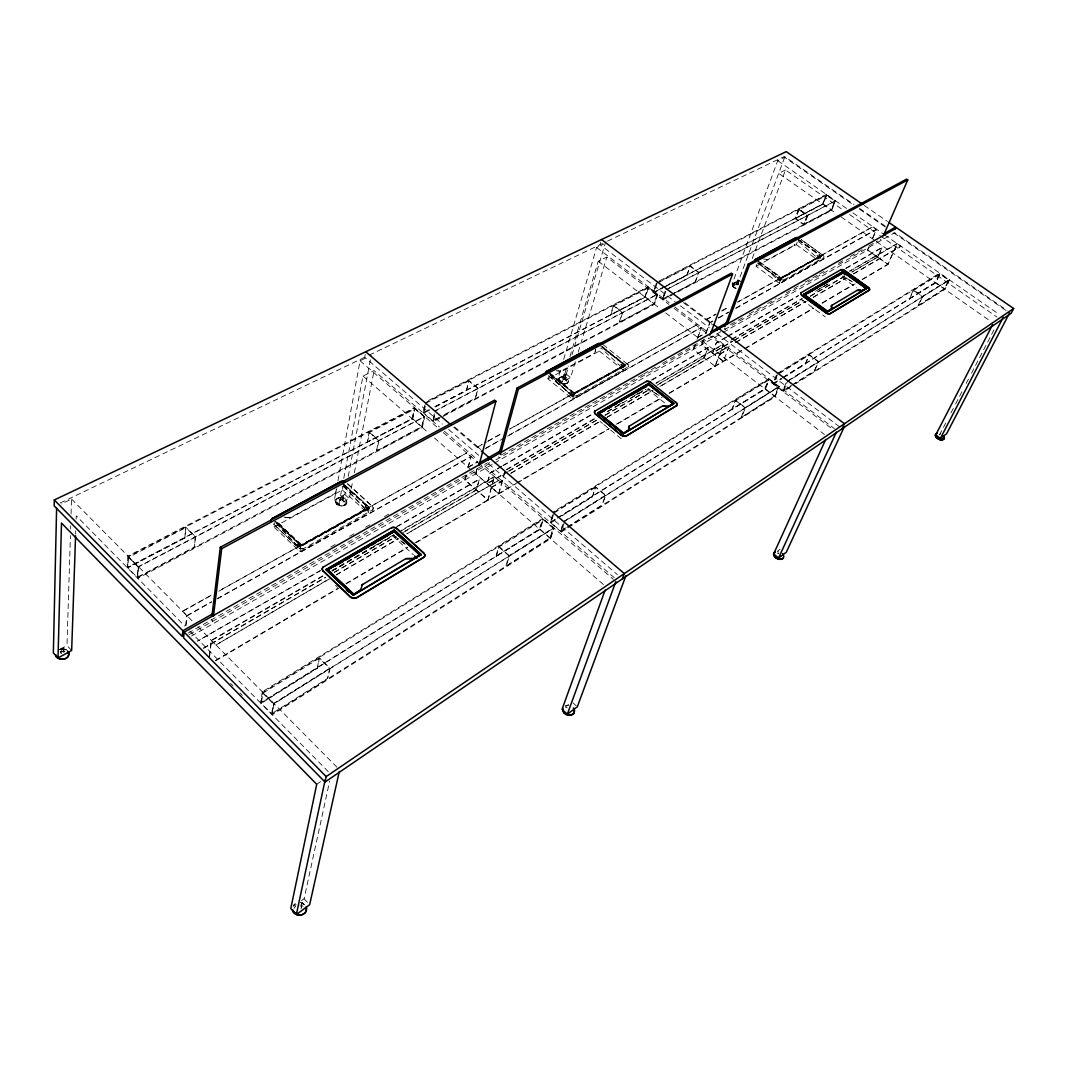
<?xml version="1.0" encoding="UTF-8"?>
<svg xmlns="http://www.w3.org/2000/svg" width="1067" height="1067" viewBox="0 0 1067 1067"><rect width="100%" height="100%" fill="white"/><g stroke="black" fill="none" stroke-linecap="round" stroke-linejoin="round"><path stroke-width="0.75" stroke-dasharray="5 3.75" d="M757.997 261.335L781.324 278.514L820.376 256L781.231 277.54L758.877 261.242M343.067 497.649L342.707 500.663L342.88 498.676C344.268 502.41 338.359 501.143 340.84 498.489M558.601 379.359C558.388 384.107 567.017 386.227 568.351 381.386C568.484 377.398 563.589 375.611 560.375 377.078L558.601 379.359C559.028 383.373 565.203 385.254 567.964 382.439L568.351 381.386C567.911 377.371 561.775 375.517 558.988 378.305M60.939 653.031L61.819 647.095L63.887 647.616L63.767 651.884M71.662 650.483L66.981 645.482L70.409 535.647M70.609 528.992L70.715 525.658M71.076 514.014L71.542 499.036L61.126 504.024M75.637 534.127L75.757 530.806M76.144 519.176L76.264 515.854L184.978 626.196M335.665 500.676C334.971 510.293 353.497 505.331 344.401 498.062L341.72 497.195L337.879 497.996L335.665 500.676C335.318 506.211 344.988 507.972 346.855 502.85C347.068 497.822 339.399 496.022 336.305 499.383M565.07 379.025L565.137 377.505C564.35 382.826 560.829 376.264 564.443 374.17L566.017 374.584L564.763 379.479L565.43 376.531C565.59 381.493 565.163 377.091 562.909 378.372M127.533 567.524L128.267 556.694L414.703 408.301L424.359 416.637L422.052 426.88L137.523 577.66L127.533 567.524L412.449 418.544L414.703 408.301M128.56 557.374L127.867 567.844L184.858 538.021L185.885 527.645L128.56 557.374L137.976 566.884L137.216 577.327L194.167 547.171L195.261 536.808L185.885 527.645M137.523 577.66L138.323 566.87L128.253 556.707M738.137 284.542L738.577 282.235M301.508 905.536L301.307 907.977L301.721 904.563M562.896 376.984A5.015 3.241 16.6 0 0 559.561 381.706L562.696 383.64L565.537 383.627L567.044 382.173L566.324 380.119L563.803 378.678L560.962 378.692L559.455 380.145L560.162 382.199M820.056 257.027L781.404 278.62L781.231 277.54M185.738 625.502L186.778 615.699L182.55 611.204L211.559 595.039M335.692 492.821L336.412 488.873L334.371 500.143L338.906 504.318L349.349 498.596L352.79 480.777M185.951 625.635L186.992 615.699M739.271 280.381L739.178 281.248L737.777 280.861L737.857 280.007L739.271 280.381C735.643 285.369 738.204 284.822 734.069 284.436L732.909 285.636L733.749 287.383L736.083 288.65M939.56 434.856L940.827 433.549M794.502 244.97C795.288 242.876 793.355 246.797 794.555 244.836M209.319 656.512L211.306 640.267L324.781 574.62M209.492 656.912L211.493 640.667L323.514 575.847M329.21 579.061L215.827 645.055L329.236 578.861M343.427 484.378L369.302 507.932L368.155 513.507L300.027 551.652L273.966 526.965L274.619 522.71M285.262 517.442L289.517 517.615M260.948 702.926L262.629 692.483L543.036 519.042L553.56 528.125L550.372 538.141L271.965 714.103L260.948 702.926L539.929 529.072L543.036 519.042M319.353 658.259L262.935 693.177L261.308 703.273L317.406 668.302L319.353 658.259L329.65 668.342L327.636 678.345L271.618 713.73L273.325 703.673L329.65 668.342M347.589 483.738L372.223 506.131A4.068 2.908 10.6 0 1 372.316 509.959L303.655 548.545A4.228 3.108 7.8 0 1 298.226 547.544L273.285 523.697M271.965 714.103L273.726 703.7L553.56 528.125M343.347 485.458L366.755 510.76L367.795 510.666L368.355 507.399L301.267 544.797L299.947 548.678L275.713 522.537M300.027 551.652L300.961 545.17L275.873 521.456M368.115 508.092L367.848 509.226L301.654 546.077L301.401 544.583L276.166 521.083M301.654 544.944L301.454 545.824M303.655 548.545L303.695 548.345A4.228 3.108 7.8 0 1 298.267 547.344M337.959 480.697L360.072 360.779L368.435 356.778M336.105 491.78L334.758 493.608L290.878 517.308L287.917 517.788M365.234 354.524L364.727 357.285L442.365 424.079M338.906 504.318L342.254 486.445M343.774 478.336L362.967 376.024L374.05 370.609L439.444 426.987M340.44 500.57L341.667 495.128L343.454 495.595L342.854 500.356M273.966 526.965L342.374 489.98L343.161 485.778M334.371 500.143L344.828 494.461L346.375 486.285M348.242 476.469L371.223 355.444M354.364 472.681L374.05 370.609M367.475 442.498L369.449 432.482L414.93 408.901L423.986 416.704L421.745 426.613L376.851 450.834L378.958 440.498L369.209 431.868L367.168 442.218L412.756 418.811L414.93 408.901M778.243 553.613L778.803 552.919M376.544 450.554L378.572 440.551L369.449 432.482M274.833 521.283L300.974 546.024L369.622 507.759L343.787 484.005M372.316 509.959L372.263 510.173A4.068 2.908 10.6 0 0 372.183 506.332L372.223 506.131M301.494 906.977A1.641 1.467 -4.3 0 0 301.294 906.51L302.148 902.602L301.561 904.589M301.441 900.708L304.095 898.747L329.69 780.964M562.856 378.892L564.443 374.17M424.813 405.1L423.065 412.862L428.934 409.795M423.439 412.796L425.733 402.579L648.336 287.25L657.472 294.212L654.284 303.802L433.029 421.065L423.439 412.796L429.334 409.715M425.333 405.993L423.746 413.062L429.641 409.981M434.349 413.743L432.722 420.798L438.604 417.677M433.029 421.065L434.709 413.769M434.696 415.45L433.255 421.652L654.471 304.322L657.872 294.132L435.763 410.795M435.523 406.9L466.466 390.722L468.866 380.932L477.816 388.428L475.362 398.204L444.486 414.57M595.573 349.336L594.786 353.097L560.735 371.249M218.788 591.211L466.812 452.875L218.802 590.998M466.026 475.175L464.799 479.977L488.032 500.25L494.421 476.936L498.556 480.497L406.7 533.967M468.013 467.493L470.814 456.569L466.759 453.062M466.252 475.228L465.025 479.95L487.886 499.889L494.274 476.576L400.912 530.579M468.226 467.573L471.067 456.543L217.401 598.84M480.724 449.58L477.736 446.78L482.097 444.352M475.602 473.801L476.856 469.013M477.082 469.067L475.842 473.775L498.649 493.554L505.131 470.294M403.259 532.473L476.522 489.98L479.35 479.35L476.309 489.793L403.046 532.286M189.366 634.532L488.726 463.958L489.46 461.237M501.517 466.292L489.966 472.934L487.099 483.538L507.225 471.867M501.717 466.466L490.18 473.108L487.299 483.724L507.425 472.041M498.556 480.497L406.754 533.767M498.782 493.901L505.278 470.654M732.362 284.436L732.736 286.636L735.963 288.81M496.168 556.854L498.983 547.064L543.263 519.656L553.119 528.152L550.038 537.848L506.385 565.937L509.372 555.84L498.742 546.437L495.835 556.561L540.262 529.365L543.263 519.656M602.362 346.615L625.529 364.967L623.742 370.409L572.619 399.031L547.918 378.865L548.691 376.198M556.107 370.716L559.495 371.076L557.267 370.742M575.366 361.74L570.592 377.598L562.376 382.093L558.041 378.572L561.335 367.381M563.683 359.379L596.6 247.451L603.775 244.01M600.788 242.116L600.014 244.703L675.131 301.801M506.051 565.643L508.946 555.867L553.119 528.152M562.376 382.093L567.097 366.194M569.938 356.658L598.254 261.268L606.83 257.094L668.822 304.362M564.856 378.478L566.017 374.584M558.041 378.572L566.27 374.104L568.644 366.128M571.965 354.964L605.216 243.329M578.221 352.23L606.83 257.094M628.023 366.941L627.956 367.141A3.508 2.214 18.2 0 0 627.396 364.087L627.449 363.887A3.508 2.214 18.2 0 1 628.023 366.941L576.527 395.91A3.601 2.347 17 0 1 571.939 394.99L547.198 374.584M572.726 396.244L573.859 393.056M550.239 373.557L574.153 392.723L574.073 393.976M574.193 393.963L623.862 366.474L574.219 394.096L574.393 393.376M572.619 399.031L574.246 393.71L549.465 373.53M576.527 395.91L576.593 395.71A3.614 2.347 17 0 1 572.005 394.79M595.666 351.683L595.533 349.483M547.918 378.865L599.374 351.056L600.188 348.416M610.751 315.232L613.685 305.856L648.523 287.783L657.085 294.305L653.991 303.575L619.634 322.167L622.715 312.471L613.485 305.309L610.457 315.005L645.495 297.066L648.523 287.783M552.573 514.841L550.185 522.443L555.827 518.922M553.773 512.4L769.04 379.238L778.883 386.747L774.949 396.204L561.042 531.393L550.612 522.417L552.866 515.268M553.56 514.401L550.945 522.697L556.481 519.256M619.34 321.927L622.314 312.551L613.685 305.856M562.936 524.204L560.708 531.113L566.23 527.618M561.042 531.393L562.883 525.684M564.216 522.897L561.269 532.006L566.897 528.445M435.189 406.66L645.202 296.839L648.336 287.25M623.408 367.942L624.355 364.861L623.408 367.942L622.381 368.088L600.988 347.935M656.152 283.782L653.271 292.505L822.59 203.984L826.405 194.434L656.632 282.328M653.658 292.425L656.832 282.862L826.565 194.914L835.168 200.889L831.526 209.866L662.727 299.32L653.658 292.425L822.977 203.89L826.565 194.914M657.019 283.382L653.964 292.638L662.567 288.13M562.016 515.801L592.452 496.822L595.653 487.232L605.376 495.368L602.095 504.958L567.604 526.751M665.034 291.398L662.447 299.107L671.036 294.545M662.727 299.32L665.488 291.131M665.848 291.144L662.914 299.854L831.686 210.346L835.568 200.796L666.341 289.69M737.857 280.007L736.19 283.955M664.007 287.383L686.961 275.366L690.122 266.216L698.565 272.512L695.364 281.661L672.463 293.798M737.911 284.916L738.751 282.475M343.454 495.595L343.027 496.849L341.227 496.382M694.964 344.948L693.323 349.469L715.197 366.328L723.479 344.361L656.018 383.413M697.044 339.199L701.299 327.462L506.452 436.603M693.577 349.416L695.271 344.748M698.085 336.945L701.539 327.409L506.638 436.763M712.543 321.154L709.648 322.781L705.834 319.887L716.064 314.045M703.273 340.226L701.633 344.721L723.439 361.46L731.108 340.706M705.901 333.024L709.648 322.781M703.58 340.013L701.873 344.681L723.333 361.153M705.847 333.798L709.902 322.727M656.952 385.294L704.393 357.765L708.101 347.749L704.193 357.605L658.192 384.293M784.645 157.356L736.283 286.996L732.162 283.942L777.75 160.664L784.645 157.356L854.16 205.464M736.377 284.622L737.777 280.861M726.267 337.025L716.184 342.827L712.463 352.817L732.576 341.147M726.467 337.172L716.384 342.974L712.663 352.964L732.776 341.293M752.275 258.494L785.499 169.96L844.144 210.759M715.09 366.008L723.373 344.041L655.885 383.08M798.169 239.715L821.137 256.093L819.123 261.002L779.323 283.288L756.103 266.323L757.05 263.829M767.493 259.441L766.359 259.534L768.307 259.334L794.048 245.317M799.023 209.759L795.595 218.548L823.244 204.077L826.725 195.394L834.781 200.996L831.246 209.679L803.691 224.283L807.172 215.494L799.01 209.759L826.725 195.394M801.237 239.755L822.83 255.16A3.108 1.721 21.3 0 1 823.671 257.667L783.671 280.047A3.188 1.814 20.8 0 1 779.697 279.194L757.757 262.949M779.443 280.928L781.004 277.82M779.323 283.288L781.551 277.94M756.103 266.323L796.235 244.623L797.209 242.169M732.015 409.821L735.683 400.552L769.24 379.785L778.443 386.801L774.642 395.964L741.592 417.29L745.446 407.727L735.483 400.005L731.709 409.568L765.479 388.948L769.24 379.785M783.671 280.047L783.738 279.861A3.188 1.814 20.8 0 1 779.764 279.007M741.272 417.037L744.993 407.781L778.443 386.801M550.612 522.417L765.172 388.721L769.04 379.238M781.284 278.314L821.323 256L798.436 239.435M822.83 255.16L801.304 239.568M776.429 375.091L772.881 383.707L781.351 378.425M791.501 385.747L783.071 391.069L773.322 383.64L777.216 374.184L939.854 273.592L949.043 279.981L944.762 288.877L792.914 384.854M777.403 374.73L773.628 383.867L781.911 378.705M61.686 653.564A1.56 1.187 -7.3 0 1 60.846 652.217L60.966 651.937M785.952 383.213L782.765 390.829L791.02 385.614M783.071 391.069L786.472 382.973M783.298 377.851L805.372 364.087L809.226 355.031L818.296 361.806L814.401 370.849L792.394 384.747M737.777 302.094L872.859 226.711L737.844 301.908M868.725 247.077L867.458 250.025L887.997 264.456L897.2 243.823L900.921 246.184L853.507 273.766M872.553 238.221L876.38 229.365L872.793 226.884M723.253 332.37L867.698 249.971L868.951 247.051M872.753 238.274L876.621 229.312L735.923 308.283M851.813 271.978L877.674 256.987L881.996 247.704L877.861 257.12L851.999 272.125M862.149 279.354L887.904 264.163L897.107 243.543L849.625 271.005M909.497 299.173L913.552 290.451L940 274.086L948.616 280.061L944.468 288.677L918.447 305.509L922.702 296.506L913.392 289.957L909.204 298.96L935.906 282.702L940 274.086M918.154 305.295L922.261 296.586L948.616 280.061M782.978 377.611L935.612 282.502L939.854 273.592M567.391 379.052L566.324 380.119M63.887 647.616L63.126 649.189L61.059 648.669M346.855 502.85L346.215 504.157A5.708 4.068 9.5 0 1 341.373 505.891L336.398 503.504A5.708 4.068 9.5 0 1 341.133 497.662L343.081 498.036M939.734 434.402L941.734 430.681M943.441 427.454L947.243 420.118M951.03 412.782L954.832 405.447M955.592 403.98L963.181 389.322M966.222 383.453L968.503 379.052M971.544 373.183L995.084 327.716M367.995 508.732L301.494 545.931M293.999 908.284L295.719 906.283M294.985 903.949L293.398 905.616A7.096 6.322 2.2 0 1 294.985 903.949L296.039 903.416M738.524 283.168L735.43 282.542L732.482 283.995L733.322 286.863L735.923 288.37L734.496 287.743M573.806 393.003L551.532 374.424M300.961 544.93L277.38 522.056M340.426 499.609L342.68 499.703M818.776 258.961L820.363 255.893L798.209 239.968M293.452 906.563L296.106 904.616M565.79 706.581L568.284 704.753M777.483 551.132L780.057 549.238M316.712 784.298L320.634 781.631M568.311 527.551L775.135 396.751L779.323 386.681L564.696 521.376M790.287 387.161L783.258 391.616L787.473 381.573L949.47 279.901L944.922 289.37L795.902 383.613M563.829 521.443L605.376 495.368M787.966 380.826L818.296 361.806M564.27 521.403L778.883 386.747M788.406 380.759L949.043 279.981M557.241 518.042L764.732 388.775L768.854 378.705L553.533 511.8M782.765 377.545L935.185 282.582L939.694 273.099L777.029 373.65M773.322 383.64L781.778 378.358M554 513.014L595.653 487.232M778.79 373.863L809.226 355.031M215.494 660.406L337.359 588.597M345.961 583.529L407.607 547.198M414.77 542.97L514.414 484.258M515.841 483.418L609.017 428.507M616.179 424.293L662.047 397.257M669.222 393.029L743.366 349.336M744.793 348.496L813.494 308.016M822.07 302.961L853.56 284.409M215.667 660.806L338.946 588.13M346.108 583.902L407.754 547.571M416.357 542.503L515.975 483.764M517.415 482.924L609.137 428.854M617.74 423.772L662.167 397.591M669.342 393.363L743.472 349.656M744.913 348.816L813.587 308.323M822.177 303.255L855.094 283.862M862.243 279.634L887.997 264.456M491.327 487.339L502.144 481.03M719.545 354.177L727.827 349.349M491.527 487.499L502.33 481.19M719.732 354.311L728.001 349.483M336.425 574.686L398.138 538.768M510.893 473.161L599.801 421.412M606.976 417.237L652.871 390.535M660.033 386.361L727.441 347.135L659.966 386.547M735.723 342.32L806.105 301.361M813.294 297.173L846.331 277.954M336.385 574.886L398.098 538.968M510.84 473.348L599.747 421.598M606.91 417.437L652.804 390.722M735.656 342.507L806.038 301.534M813.214 297.36L846.251 278.127M853.44 273.952L900.841 246.357M331.97 570.458L372.183 547.198M373.623 546.371L393.736 534.74M506.572 469.453L595.586 417.957M618.567 404.673L621.434 403.006M634.358 395.537L642.974 390.549M731.669 339.239L802.157 298.467M332.13 570.858L393.883 535.114L394.47 535.781L393.696 534.54M401.072 530.953L494.421 476.936M506.718 469.813L595.719 418.304M607.203 411.662L622.995 402.526M630.17 398.364L645.962 389.228M731.775 339.559L802.264 298.773M818.082 289.61L822.404 287.116M823.844 286.289L828.152 283.782M849.732 271.298L897.2 243.823M331.997 571.178L392.789 535.994L413.409 554.813M607.47 411.715L645.562 389.668M815.521 291.278L828.205 283.942M659.059 395.59L648.363 388.708L658.939 395.657M203.384 648.096L325.488 577.274M334.104 572.272L395.87 536.448M508.652 471.027L597.8 419.318M604.989 415.156L649.563 389.295M734.016 340.306L802.971 300.32M810.16 296.146L844.637 276.153M203.61 648.323L325.702 577.487M334.318 572.486L396.084 536.648M508.866 471.214L598 419.491M605.189 415.316L649.763 389.455M734.216 340.466L803.158 300.454M810.346 296.293L844.824 276.286M320.247 570.538L197.462 641.147L320.46 570.752M396.804 526.511L479.136 479.163M502.957 465.465L592.438 413.996M651.604 379.972L707.888 347.602M727.707 336.198L798.276 295.612M845.798 268.284L881.809 247.584M397.017 526.711L479.35 479.35M503.171 465.639L592.638 414.169M651.817 380.132L708.101 347.749M727.907 336.345L798.476 295.759M845.998 268.417L881.996 247.704M495.955 459.837L722.973 330.49M724.413 329.676L894.666 232.659L1007.061 310.417M191.42 636.092L493.141 463.892M494.341 463.105L722.052 333.157M188.019 633.158L487.446 462.851M642.641 374.584L498.262 456.703L499.556 457.796M643.668 373.997L658.526 365.541M662.474 363.3L707.621 337.625L708.835 338.546M730.428 324.648L743.419 317.259M749.194 313.978L762.185 306.589M767.6 303.508L776.269 298.573M786.379 292.825L799.703 285.249M805.158 282.141L818.469 274.566M819.603 273.926L825.378 270.645M838.382 263.256L844.157 259.961M850.226 256.507L862.936 249.278M868.991 245.837L877.381 241.062M468.093 467.186L477.589 461.811M697.685 337.425L706.021 332.717M468.28 467.346L477.789 461.971M697.871 337.559L706.194 332.851M330.783 546.944L336.585 543.663M349.643 536.274L355.444 532.98M365.594 527.231L369.956 524.777M384.453 516.561L388.815 514.094M186.778 615.699L211.413 601.895M217.215 598.64L470.814 456.569M486.099 448.007L504.998 437.417M718.344 317.899L728.494 312.218M735.75 308.15L876.38 229.365M186.978 615.899L211.639 601.895M484.831 448.994L500.876 439.831M709.835 322.914L712.796 321.1M718.531 318.033L728.748 312.164M298.947 545.41L298.56 543.93L297.56 544.09L298.947 545.41L298.373 544.037M366.394 507.879L366.021 506.438L365.007 506.625L366.394 507.879L365.007 506.625M571.832 393.55L570.832 393.763L570.512 392.469L571.832 393.55L571.232 392.416M622.288 365.474L621.981 364.22L620.981 364.434L621.421 365.621L622.421 365.394L621.848 364.287M779.057 278.22L778.083 278.46L777.71 277.38L778.683 277.14L779.057 278.22L778.577 277.193M574.019 392.923L624.235 365.127L601.948 347.455M487.926 441.111L502.477 433.002M509.759 428.947L697.538 324.355L509.706 429.147M721.879 310.804L729.134 306.762M182.524 611.404L211.533 595.253M477.683 446.98L486.419 442.111M487.872 441.311L500.97 434.002M705.834 319.887L715.997 314.218M721.812 310.99L729.068 306.949M369.662 507.559L301.014 545.811L274.859 521.083M574.059 393.656L625.529 364.967M821.39 255.813L781.364 278.127L758.063 261.148M573.993 393.843L625.462 365.154L602.295 346.815M299.4 548.345L299.947 548.678M366.755 510.76L367.301 511.066M571.832 396.297L549.905 374.784L572.512 396.471M779.924 280.554L781.417 277.66M297.56 544.09L299.133 545.304M620.981 364.434L621.554 365.554M777.71 277.38L778.19 278.407M60.165 649.189L66.981 645.482M732.162 283.942L738.831 280.314L741.925 282.582M276.086 523.137L299.574 548.238M343.787 486.632L366.928 510.653M758.797 262.829L779.03 280.674M798.463 241.435L818.362 258.721M137.976 566.884L424.359 416.637M435.003 410.915L657.472 294.212M665.941 289.771L835.168 200.889M434.816 406.714L644.815 296.933L648.149 286.73L425.506 401.992M425.973 403.166L468.866 380.932M658.459 282.635L690.122 266.216M344.894 501.237L345.415 503.717L343.401 505.545L340.04 505.638L337.292 503.957L336.785 501.477L338.799 499.649L342.16 499.556C344.001 503.304 346.255 498.729 346.802 501.437M785.499 169.96L778.63 173.307L835.714 213.147M565.137 705.981L568.698 704.98M60.192 503.01L367.715 355.858M369.222 355.138L606.016 241.836M607.523 241.115L784.472 156.436L854 204.531M59.525 649.67L63.406 648.629L67.088 650.43L64.567 649.229L66.474 649.616M733.216 283.329L735.75 282.955L739.124 284.235M58.618 649.75L60.592 649.269A6.775 5.108 -3.8 0 1 62.913 649.056L65.18 649.456L60.592 649.269M337.292 503.957L336.598 503.971M733.749 287.383L733.322 286.863A4.521 2.627 20 0 1 735.737 282.942M567.937 705.354L565.963 705.58A6.095 4.788 21.1 0 1 567.924 705.354M366.568 507.785L365.181 506.532M565.563 707.634L567.284 707.501M60.059 651.444L64.113 651.203L65.607 652.204M777.136 553.159L778.59 553.106M559.441 371.223L560.775 371.103M283.955 517.108L287.943 517.628M763.532 258.921L766.413 259.401M777.643 551.306L778.537 551.479M564.216 375.184L565.777 375.611M300.227 902.215L305.669 905.683L301.948 902.895L305.215 905.243L304.068 904.002M562.362 383.413L559.561 381.693M851.133 280.981L842.61 276.18L852.426 281.848M300.801 904.816L303.055 906.363M864.19 205.411L887.437 221.443M859.455 208.305L885.357 226.217M859.615 209.239L885.503 227.151M893.679 232.819L1009.542 312.978M777.75 160.664L847.465 209.065M852.92 212.867L882.996 233.74M884.356 234.687L999.179 314.418M849.599 214.56L878.248 234.473M879.608 235.42L996.911 317.019M880.262 239.421L881.409 240.222M822.964 203.89L831.54 209.866M935.612 282.502L944.762 288.877M841.143 216.948L875.127 240.662M876.487 241.609L990.643 321.3M867.698 249.971L877.674 256.987M877.861 257.12L887.904 264.163M913.552 290.451L922.261 296.586M798.369 239.608L821.323 256M796.235 244.623L819.123 261.002M842.21 277.527L856.574 287.81M757.69 263.136L779.697 279.194M801.424 299.44L825.284 316.886M686.961 275.366L689.936 265.696L698.965 272.432L695.364 281.661M805.372 364.087L809.039 354.497L818.736 361.74L814.401 370.849M724.266 328.156L725.48 329.063M684.827 302.695L712.596 323.741M683.373 302.615L712.516 324.715M680.413 305.816L709.395 327.849M717.197 333.784L840.809 427.76M596.6 247.451L669.262 302.815M674.544 306.843L707.568 331.997M712.849 336.025L834.394 428.627M674.104 308.376L707.074 333.531M708.395 334.531L832.38 429.067M645.202 296.839L654.284 303.802M765.172 388.721L774.949 396.204M598.254 261.268L660.42 308.883M665.701 312.924L697.445 337.239M702.74 341.293L824.404 434.482M735.683 400.552L744.993 407.781M400.712 540.662L404.446 543.583M394.297 535.874L405.527 544.663M603.015 344.548L627.396 364.087M600.881 346.255L624.355 365.061M599.374 351.056L623.742 370.409M646.975 388.855L665.808 403.806M566.27 374.104L570.592 377.598M549.972 373.877L573.766 393.243M550.452 374.677L574.339 394.083M548.385 375.784L571.939 394.99M600.001 421.372L602.548 423.452M603.815 424.493L621.661 439.057M466.466 390.722L468.64 380.345L478.203 388.361L475.362 398.204M592.452 496.822L595.439 486.632L605.816 495.328L602.095 504.958M454.609 426.947L481.137 449.7M453.715 427.227L480.097 449.874M448.62 429.467L478.683 455.316M488.726 463.958L617.313 574.566M444.472 431.321L477.176 459.504M484.711 466.012L614.245 577.66M360.072 360.779L438.204 428.187M443.245 432.535L477.269 461.891M478.523 462.985L613.365 579.314M412.449 418.544L422.052 426.88M539.929 529.072L550.372 538.141M362.967 376.024L428.174 432.575M434.442 438.003L603.735 584.809M498.983 547.064L508.946 555.867M347.549 483.938L372.183 506.332M344.974 485.325L369.622 507.759M343.521 484.778L368.422 507.599M343.254 484.831L368.248 507.692M342.374 489.98L368.155 513.507M344.828 494.461L349.349 498.596M573.072 702.966L576.233 705.847M275.686 521.55L300.774 545.277M273.259 523.897L298.226 547.544M335.505 585.29L337.852 587.504M184.858 538.021L185.605 526.991L195.608 536.781L194.167 547.171M317.406 668.302L319.06 657.579L330.063 668.355L327.636 678.345M211.506 619.807L212.853 621.154M71.542 499.036L193.3 622.061M197.982 626.796L338.466 768.747M211.493 640.667L215.827 645.055M262.615 692.496L273.726 703.7M262.935 693.177L273.325 703.673M189.646 630.944L328.756 772.135M230.619 683.427L232.953 685.801M239.955 692.936L242.289 695.324M304.095 898.747L308.536 903.509M343.961 486.539L343.521 485.365M568.151 380.199L568.351 381.386M63.793 650.817L63.9 652.284A1.56 1.187 -7.3 0 0 62.486 651.27A1.56 1.187 -7.3 0 0 60.846 652.217M567.964 382.439A5.015 3.241 16.6 0 1 564.056 383.773M299.88 905.79A1.641 1.467 -4.2 0 1 301.294 906.51M301.494 907.497A1.641 1.467 -4.3 0 1 300.934 908.377M127.96 556.04L127.2 567.551L412.075 418.611L414.463 407.701L127.96 556.04M138.657 566.857L137.816 578.327L422.292 427.467L424.746 416.583L138.657 566.857M262.322 691.803L260.548 702.9L539.502 529.099L542.796 518.429L262.322 691.803M274.126 703.74L272.258 714.783L550.612 538.742L554 528.098L274.126 703.74M798.69 208.785L794.942 218.442L804.131 224.95L807.946 215.307L798.69 208.785M798.863 209.265L795.315 218.348L803.984 224.47L807.559 215.401L798.85 209.279M818.429 256.32L818.069 255.253L817.095 255.506L817.455 256.56L818.429 256.32"/><path stroke-width="1.5" d="M54.31 499.97L54.19 505.878L182.23 636.452L182.83 630.73L54.31 499.97L786.259 151.634L862.83 204.464M56.618 507.812L53.35 652.897L58.031 657.939L71.662 650.483L75.584 535.794M58.031 657.939L61.486 523.057L316.712 784.298L290.784 908.524L296.359 914.526L309.657 904.696L339.279 771.548M831.54 308.91C820.536 314.058 834.727 310.71 831.34 305.816L831.847 305.282L831.286 305.962M943.935 436.256L943.681 439.284C940.614 440.831 936.333 438.737 935.332 435.536L937.146 433.202A4.868 2.908 25.9 0 0 936.733 437.843L939.587 439.684L942.574 438.897M944.388 437.417L944.308 438.47A4.868 2.908 25.9 0 1 941.174 439.844L936.733 437.843M184.178 632.104L183.577 637.826L325.008 782.058L1011.169 313.258L1013.65 308.523L896.773 227.885L184.178 632.104L326.169 776.589L325.008 782.058M562.949 708.435L562.709 709.235A6.095 4.788 21 0 0 563.883 712.623L564.616 712.903M69.035 653.551C68.902 659.739 59.325 661.18 56.138 656.472A6.775 5.108 -3.8 0 1 55.551 654.765L57.485 657.899L61.686 659.273A6.775 5.108 -3.8 0 0 67.821 656.952L69.035 653.551L67.608 650.977M211.906 616.499L220.295 547.278L494.581 400.138L495.928 401.272L479.043 465.399M213.453 616.206L221.709 548.651L220.295 547.278M842.81 272.312L843.477 272.178L804.065 295.092M271.165 521.403A4.521 3.268 6.9 0 1 272.045 518.655L341.027 481.484A4.348 3.068 9.7 0 1 344.788 481.67M865.977 288.597L862.043 290.624L856.868 290.491L831.78 305.429M775.349 551.746L773.615 554.307C774.269 558.188 779.417 560.575 782.818 558.601L783.872 556.334L782.538 553.586M323.261 567.084L323.301 566.884A4.255 3.161 8.6 0 0 323.274 571.032L350.363 596.92A4.601 3.481 9.7 0 0 356.045 598.08L424.092 557.094A4.428 3.254 12.6 0 0 423.719 552.933L396.937 528.592A4.095 2.974 11.5 0 0 391.696 527.605L323.261 567.084A4.255 3.161 8.6 0 0 323.234 571.232M272.045 518.655L341.027 481.484M325.982 569.658L394.39 530.059L421.132 554.64L353.097 595.293L325.982 569.658L394.39 530.059M327.462 570.285L327.529 569.405L327.622 570.432M350.363 596.92L323.274 571.032M353.097 595.293L421.172 554.44M394.377 531.486L327.369 569.565L353.697 594.359L360.766 589.904M356.045 598.08L424.092 557.094M353.697 594.359L360.433 590.211M361.526 585.45L362.54 584.409L360.406 590.358M598.84 413.382L623.141 433.629L628.796 429.881L628.863 426.28M628.623 427.32L628.743 430.028L623.541 433.229L598.654 413.116L648.989 384.573M296.359 914.526L325.182 779.79M391.696 527.605L391.656 527.818A4.095 2.974 11.5 0 1 396.884 528.792L423.666 553.133A4.428 3.254 12.6 0 1 424.039 557.294M393.51 531.98L393.67 532.113M419.998 555.28L393.803 531.486M405.9 558.615L412.689 558.601L405.9 558.615L362.5 584.556M412.662 558.761L420.211 554.613L419.905 555.454M488.166 460.13L488.899 457.423L481.364 450.954M499.143 453.502L516.988 388.121L731.295 273.165L732.549 274.099L710.529 333.944M500.423 454.609L518.335 389.228L732.549 274.099M546.024 373.077A3.841 2.481 16.2 0 1 546.557 371.503L598.454 343.534A3.734 2.347 17.4 0 1 601.601 343.761M598.454 343.534L546.557 371.503M595.586 414.276A3.628 2.387 17.8 0 1 595.066 411.008L595.119 410.808A3.641 2.387 17.8 0 0 595.653 414.076L621.167 435.123A3.935 2.601 18.8 0 0 625.982 436.176L676.785 405.553A3.828 2.454 19.8 0 0 675.945 402.259L675.878 402.446A3.828 2.454 19.8 0 1 676.705 405.753M597.627 413.089L648.843 383.426L673.971 403.579L623.195 433.922L597.627 413.089L648.843 383.426M621.167 435.123L595.653 414.076M623.541 433.229L599.04 413.102M625.982 436.176L676.785 405.553M646.309 381.426L646.242 381.613A3.521 2.241 18.9 0 1 650.683 382.519L650.75 382.319A3.534 2.241 18.9 0 0 646.309 381.426L595.066 411.008M648.042 385.12L648.669 384.587L672.944 403.726M648.669 384.587L673.184 403.739L672.623 404.46M662.9 406.14L667.942 406.514M664.167 406.154L667.515 406.5M667.462 406.647L672.93 404.166M605.122 590.091L562.042 709.328L567.324 714.183L577.287 706.821L625.849 575.86M567.324 714.183L615.886 581.488M622.354 578.901L624.315 573.606L490.193 458.53M716.931 330.303L717.878 327.756L713.916 324.755M724.84 326.622L748.26 264.069L906.577 179.149L907.75 179.936L883.383 235.7M727.201 324.488L749.514 264.989L907.75 179.936M755.236 260.775A3.388 1.921 20.2 0 1 755.503 259.521L795.982 237.674A3.308 1.827 20.7 0 1 798.663 237.928M755.503 259.521L795.982 237.674M801.05 292.718L840.876 269.711A3.134 1.747 21.8 0 1 844.731 270.538L868.298 287.343A3.388 1.894 22.4 0 1 869.378 290.064L829.993 313.818A3.481 2.001 22 0 1 825.831 312.858L801.877 295.386A3.214 1.841 21.4 0 1 801.05 292.718L801.117 292.531M801.877 295.386L825.911 312.671A3.481 2.001 22 0 0 830.073 313.631L869.378 290.064M803.451 294.465L843.237 271.405L866.737 288.41L827.392 311.924L803.451 294.465L843.237 271.405M804.211 295.186L843.357 272.325M804.531 294.732L827.685 311.204M840.876 269.711L840.796 269.884A3.134 1.747 21.8 0 1 844.664 270.725L868.218 287.53A3.388 1.894 22.4 0 1 869.298 290.237M843.223 272.352L866.084 288.53L865.617 289.144M827.392 311.924L866.817 288.237M831.233 306.682L831.726 308.496M856.868 290.491L857.761 290.104M858.842 290.131L861.976 290.757L866.084 288.53M894.586 229.485L895.64 227.098L888.811 222.389M825.685 439.524L773.628 553.96L778.577 557.988L786.272 552.293L844.304 426.72M778.577 557.988L836.341 432.148M842.116 428.747L844.45 423.719L719.091 328.676M992.603 324.661L935.759 434.923L940.4 438.364L946.562 433.816L1009.542 312.978M940.4 438.364L1003.273 317.259M327.622 569.618L353.737 594.212L353.217 594.852L327.196 570.245L394.55 531.393L420.265 554.8L413.609 558.588M936.399 435.509L937.026 438.27M628.81 426.427L661.913 406.34L664.221 406.007M327.369 569.898L394.216 531.246M326.169 776.589L1013.65 308.523M668.235 406.54L673.184 403.739M623.261 433.722L674.037 403.393M648.243 384.52L598.454 413.729L605.616 409.768M598.8 413.236L648.803 384.4M843.343 272.178L804.425 294.892M327.196 570.245L353.39 594.746M334.611 566.164L343.187 561.215M346.041 559.561L356.058 553.786M358.912 552.132L361.766 550.492M364.634 548.838L368.915 546.357M371.769 544.717L374.637 543.063M377.491 541.409L387.494 535.634M608.43 408.141L611.231 406.527M614.045 404.9L616.859 403.273M619.674 401.659L646.375 386.241M808.386 292.758L818.282 287.036M821.123 285.409L829.606 280.501M832.433 278.874L842.343 273.152M339.053 563.829L343.347 561.362M346.201 559.708L349.056 558.054M371.93 544.85L374.784 543.21M601.548 412.315L604.349 410.702M608.577 408.261L611.378 406.647M614.192 405.02L617.006 403.393M631.064 395.283L633.878 393.656M636.679 392.042L639.493 390.415M643.708 387.988L646.522 386.361M808.519 292.851L818.429 287.13M821.257 285.503L829.739 280.608M832.58 278.967L835.408 277.34M838.235 275.699L842.477 273.259M182.83 630.73L213.293 613.485M478.75 463.171L500.49 450.848M710.635 331.864L726.547 322.848M884.076 233.646L895.64 227.098M221.709 548.651L495.928 401.272M844.13 274.819L845.117 274.579M567.684 714.823L571.152 714.557M781.111 558.935L778.203 559.068L775.416 557.441L774.375 555.027M775.122 557.534L774.935 557.054A5.402 3.668 24.9 0 1 774.682 552.039M776.363 558.201L779.844 559.348A5.402 3.668 24.9 0 0 783.631 557.601M59.432 658.179L57.445 656.832A1.467 0.774 -30.3 0 1 56.138 656.472M296.253 913.232L293.438 912.205L292.558 909.871A7.096 6.322 2.1 0 0 293.398 911.965C297.026 918.22 308.87 914.299 306.202 906.963M843.17 271.578L866.737 288.41M842.983 271.698L866.564 288.517M859.188 289.677L861.789 291.544M803.531 294.292L827.472 311.737M748.26 264.069L749.514 264.989M601.548 239.541L682.186 300.694M650.75 382.319L675.878 402.446M648.776 383.627L673.971 403.579M597.693 412.902L623.448 433.762M346.295 590.064L348.816 592.118M516.988 388.121L518.335 389.228M365.754 351.763L451.208 425.079M394.337 530.259L421.132 554.64M394.016 530.446L420.811 554.84M563.869 712.609C567.151 718.091 578.127 714.25 573.379 708.021L574.313 709.662L574.099 712.983A6.095 4.788 21 0 1 569.351 715.29L563.869 712.609L562.709 709.235M414.623 555.92L417.05 558.134M326.022 569.445L353.137 595.093M293.398 911.952L294.999 913.659L299.574 915.153A7.096 6.322 2.1 0 0 305.709 912.018L306.522 907.75M68.435 651.857A1.454 0.76 -30.5 0 1 67.594 652.951M356.085 597.88A4.601 3.481 9.7 0 1 350.403 596.72M271.205 521.189A4.521 3.268 6.9 0 1 272.072 518.442M340.987 481.697A4.335 3.068 9.7 0 1 344.748 481.871M626.049 435.99A3.935 2.601 18.8 0 1 621.234 434.936M546.077 372.876A3.841 2.481 16.2 0 1 546.611 371.316M755.543 261.082A3.388 1.921 20.2 0 1 755.569 259.334M795.915 237.861A3.308 1.827 20.7 0 1 798.596 238.114"/></g></svg>
